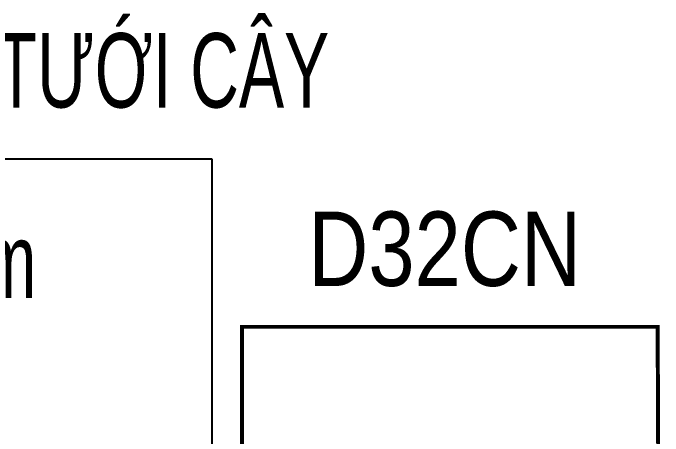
# Model space of a CAD drawing. Header units: millimetres. Extents: x -294625 to 2136527, y -251383 to 128331.
# Drawn here: x 1089127 to 1095677, y -77152 to -72889 of the extents above; entities that cross this region are included whole.
import ezdxf
from ezdxf.lldxf.tags import DXFTag

# ---------------------------------------------------------------- set-up
doc = ezdxf.new("R2010")
doc.units = ezdxf.units.MM
doc.linetypes.add('CONTINOUS', pattern=[0])
for name, color, linetype, lineweight in [('00-N-4-NUOC LANH', 4, 'NU-NUOC LANH', 40), ('00-N-TEXT', 7, 'CONTINOUS', 9), ('N3-NOTE', 11, 'Continuous', 13)]:
    doc.layers.add(name, color=color, linetype=linetype, lineweight=lineweight)
doc.styles.add('P-ARIAL', font='arial.ttf', dxfattribs={"height": 3})
doc.styles.add('P-VNTIMEH', font='vntimeh.shx', dxfattribs={"width": 0.75, "height": 300})
doc.styles.add('TXT', font='txt.shx')
tags = doc.linetypes.add('NU-NUOC LANH', pattern='A,0.6,-0.4,["CW",TXT,S=0.2,R=0,X=-0.25,Y=-0.1],-0.25', length=1.25).pattern_tags.tags
tags[6] = DXFTag(74, 10)
doc.dimstyles.new('N-NOTE', dxfattribs={"dimtxt": 200, "dimasz": 30, "dimexe": 50, "dimexo": 50, "dimgap": 100, "dimtad": 1, "dimdec": 0, "dimdsep": 46, "dimtxsty": 'P-VNTIMEH', "dimblk": 'OPEN30', "dimcen": 0, "dimse1": 1, "dimse2": 1, "dimclrd": 256, "dimclre": 7, "dimclrt": 256, "dimadec": 0, "dimazin": 0, "dimtfac": 1, "dimtdec": 0, "dimtix": 1, "dimtmove": 2, "dimatfit": 3, "dimldrblk": 'OPEN30', "dimfxl": 1, "dimtolj": 1, "dimtzin": 0, "dimarcsym": 0})

# ---------------------------------------------------------------- blocks, each defined once
blk = doc.blocks.new('_Open30')
at = {"color": 0, "linetype": 'ByBlock', "lineweight": -2}
for p, q in [((-1, 0.268), (0, 0)), ((0, 0), (-1, -0.268)), ((0, 0), (-1, 0))]:
    blk.add_line(p, q, dxfattribs=at)

msp = doc.modelspace()

# ---------------------------------------------------------------- linework, layer by layer
at = {"layer": '00-N-4-NUOC LANH', "ltscale": 1500, "const_width": 40}
msp.add_lwpolyline([(1091213.2, -78186.7), (1091435.1, -78186.7), (1091435.1, -76051.9), (1095623.4, -76051.9), (1095657.4, -83761.2)], dxfattribs=at)

# ---------------------------------------------------------------- texts
at = {"layer": '00-N-TEXT', "color": 2, "style": 'P-ARIAL', "width": 0.65}
for s, p in [('BƠM TĂNG ÁP TƯỚI CÂY', (1083980.4, -73841.9)), ('Q=3m3/h; H=34m', (1083951.6, -75760.5))]:
    msp.add_text(s, height=750, dxfattribs=at).set_placement(p)
at = {"layer": '00-N-TEXT', "color": 2, "insert": (1094850.8, -74890.1), "char_height": 750, "attachment_point": 3, "line_spacing_factor": 0.8, "style": 'P-ARIAL'}
msp.add_mtext_dynamic_manual_height_columns('{\\W0.8;D32CN}', width=3109.14, gutter_width=5, heights=[0], dxfattribs=at)

# ---------------------------------------------------------------- leaders
at = {"layer": 'N3-NOTE'}
msp.add_leader([(1091135, -78161.7), (1091135, -74362.4), (1083978.2, -74362.4)], dimstyle='N-NOTE', override={"dimasz": 300, "dimgap": 100, "dimtad": 0}, dxfattribs=at)

doc.saveas('drawing.dxf')
